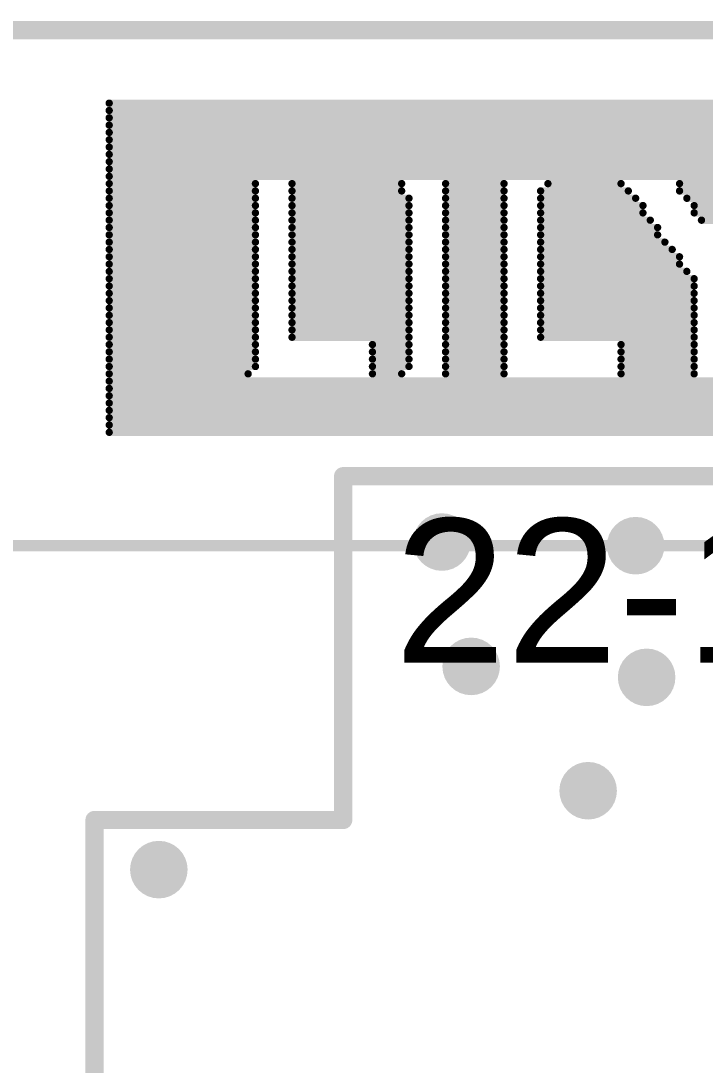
# Model space of a CAD drawing. Header units: millimetres. Extents: x 83.1 to 113.9, y 69.5 to 112.2.
# Drawn here: x 95.22 to 99.97, y 94.84 to 102.1 of the extents above; entities that cross this region are included whole.
import ezdxf

# ---------------------------------------------------------------- set-up
doc = ezdxf.new("R2010")
doc.units = ezdxf.units.MM
for name, color, linetype in [('KeepOutLayer', 6, 'Continuous'), ('TopOverlay', 2, 'Continuous'), ('ViaHoleLayer', 16, 'Continuous')]:
    doc.layers.add(name, color=color, linetype=linetype)
doc.styles.add('Arial', font='arial.ttf', dxfattribs={"height": 0.2})

# ---------------------------------------------------------------- blocks, each defined once
blk = doc.blocks.new('T__QT___54')
at = {"layer": 'TopOverlay', "const_width": 0.08}
blk.add_lwpolyline([(-8.93, 3.429), (8.977, 3.429)], dxfattribs=at)

msp = doc.modelspace()

# ---------------------------------------------------------------- hatches: boundary and pattern name
at = {"layer": 'ViaHoleLayer'}
h = msp.add_hatch(color=16, dxfattribs=at)
edge = h.paths.add_edge_path()
edge.add_arc((98.1456, 98.4758), 0.2, 0, 360)
h = msp.add_hatch(color=16, dxfattribs=at)
edge = h.paths.add_edge_path()
edge.add_arc((99.4918, 98.4504), 0.2, 0, 360)
h = msp.add_hatch(color=16, dxfattribs=at)
edge = h.paths.add_edge_path()
edge.add_arc((98.3488, 97.6122), 0.2, 0, 360)
h = msp.add_hatch(color=16, dxfattribs=at)
edge = h.paths.add_edge_path()
edge.add_arc((99.568, 97.536), 0.2, 0, 360)
h = msp.add_hatch(color=16, dxfattribs=at)
edge = h.paths.add_edge_path()
edge.add_arc((99.1616, 96.7486), 0.2, 0, 360)
h = msp.add_hatch(color=16, dxfattribs=at)
edge = h.paths.add_edge_path()
edge.add_arc((96.179, 96.2006), 0.2, 0, 360)

# ---------------------------------------------------------------- linework, layer by layer
at = {"layer": 'KeepOutLayer', "const_width": 0.127}
msp.add_lwpolyline([(92.1766, 102.0318), (107.8442, 102.0318)], dxfattribs=at)
at = {"layer": 'TopOverlay'}
for points, const_width in [([(95.8342, 101.5238), (105.3846, 101.5238)], 0.0508), ([(95.8342, 101.473), (105.3846, 101.473)], 0.0508), ([(95.8342, 101.4222), (105.3846, 101.4222)], 0.0508), ([(95.8342, 101.3714), (105.3846, 101.3714)], 0.0508), ([(95.8342, 101.3206), (105.3846, 101.3206)], 0.0508), ([(95.8342, 101.2698), (105.3846, 101.2698)], 0.0508), ([(95.8342, 101.219), (104.013, 101.219)], 0.0508), ([(95.8342, 101.1682), (103.8606, 101.1682)], 0.0508), ([(95.8342, 101.1174), (103.8098, 101.1174)], 0.0508), ([(95.8342, 101.0666), (103.759, 101.0666)], 0.0508), ([(95.8342, 101.0158), (101.3714, 101.0158)], 0.0508), ([(95.8342, 100.965), (96.8502, 100.965)], 0.0508), ([(97.1042, 100.965), (97.8662, 100.965)], 0.0508), ([(98.171, 100.965), (98.5774, 100.965)], 0.0508), ([(98.8822, 100.965), (99.3902, 100.965)], 0.0508), ([(99.7966, 100.965), (100.4062, 100.965)], 0.0508), ([(95.8342, 100.9142), (96.8502, 100.9142)], 0.0508), ([(95.8342, 100.8634), (96.8502, 100.8634)], 0.0508), ([(97.1042, 100.9142), (97.8662, 100.9142)], 0.0508), ([(97.1042, 100.8634), (97.917, 100.8634)], 0.0508), ([(98.171, 100.9142), (98.5774, 100.9142)], 0.0508), ([(98.171, 100.8634), (98.5774, 100.8634)], 0.0508), ([(98.8314, 100.9142), (99.441, 100.9142)], 0.0508), ([(98.8314, 100.8634), (99.4918, 100.8634)], 0.0508), ([(99.7966, 100.9142), (100.3554, 100.9142)], 0.0508), ([(99.8474, 100.8634), (100.3046, 100.8634)], 0.0508), ([(95.8342, 100.8126), (96.8502, 100.8126)], 0.0508), ([(97.1042, 100.8126), (97.917, 100.8126)], 0.0508), ([(98.171, 100.8126), (98.5774, 100.8126)], 0.0508), ([(98.8314, 100.8126), (99.5426, 100.8126)], 0.0508), ([(99.8982, 100.8126), (100.2538, 100.8126)], 0.0508), ([(95.8342, 100.7618), (96.8502, 100.7618)], 0.0508), ([(95.8342, 100.711), (96.8502, 100.711)], 0.0508), ([(97.1042, 100.7618), (97.917, 100.7618)], 0.0508), ([(97.1042, 100.711), (97.917, 100.711)], 0.0508), ([(98.171, 100.7618), (98.5774, 100.7618)], 0.0508), ([(98.171, 100.711), (98.5774, 100.711)], 0.0508), ([(98.8314, 100.7618), (99.5426, 100.7618)], 0.0508), ([(98.8314, 100.711), (99.5934, 100.711)], 0.0508), ([(99.8982, 100.7618), (100.2538, 100.7618)], 0.0508), ([(99.949, 100.711), (100.203, 100.711)], 0.0508), ([(95.8342, 100.6602), (96.8502, 100.6602)], 0.0508), ([(97.1042, 100.6602), (97.917, 100.6602)], 0.0508), ([(98.171, 100.6602), (98.5774, 100.6602)], 0.0508), ([(98.8314, 100.6602), (99.6442, 100.6602)], 0.0508), ([(95.8342, 100.6094), (96.8502, 100.6094)], 0.0508), ([(97.1042, 100.6094), (97.917, 100.6094)], 0.0508), ([(98.171, 100.6094), (98.5774, 100.6094)], 0.0508), ([(98.8314, 100.6094), (99.6442, 100.6094)], 0.0508), ([(95.8342, 100.5586), (96.8502, 100.5586)], 0.0508), ([(95.8342, 100.5078), (96.8502, 100.5078)], 0.0508), ([(97.1042, 100.5586), (97.917, 100.5586)], 0.0508), ([(97.1042, 100.5078), (97.917, 100.5078)], 0.0508), ([(98.171, 100.5586), (98.5774, 100.5586)], 0.0508), ([(98.171, 100.5078), (98.5774, 100.5078)], 0.0508), ([(98.8314, 100.5586), (99.695, 100.5586)], 0.0508), ([(98.8314, 100.5078), (99.7458, 100.5078)], 0.0508), ([(95.8342, 100.457), (96.8502, 100.457)], 0.0508), ([(97.1042, 100.457), (97.917, 100.457)], 0.0508), ([(98.171, 100.457), (98.5774, 100.457)], 0.0508), ([(98.8314, 100.457), (99.7966, 100.457)], 0.0508), ([(95.8342, 100.4062), (96.8502, 100.4062)], 0.0508), ([(95.8342, 100.3554), (96.8502, 100.3554)], 0.0508), ([(97.1042, 100.4062), (97.917, 100.4062)], 0.0508), ([(97.1042, 100.3554), (97.917, 100.3554)], 0.0508), ([(98.171, 100.4062), (98.5774, 100.4062)], 0.0508), ([(98.171, 100.3554), (98.5774, 100.3554)], 0.0508), ([(98.8314, 100.4062), (99.7966, 100.4062)], 0.0508), ([(98.8314, 100.3554), (99.8474, 100.3554)], 0.0508), ([(95.8342, 100.3046), (96.8502, 100.3046)], 0.0508), ([(97.1042, 100.3046), (97.917, 100.3046)], 0.0508), ([(98.171, 100.3046), (98.5774, 100.3046)], 0.0508), ([(98.8314, 100.3046), (99.8982, 100.3046)], 0.0508), ([(95.8342, 100.2538), (96.8502, 100.2538)], 0.0508), ([(95.8342, 100.203), (96.8502, 100.203)], 0.0508), ([(97.1042, 100.2538), (97.917, 100.2538)], 0.0508), ([(97.1042, 100.203), (97.917, 100.203)], 0.0508), ([(98.171, 100.2538), (98.5774, 100.2538)], 0.0508), ([(98.171, 100.203), (98.5774, 100.203)], 0.0508), ([(98.8314, 100.2538), (99.8982, 100.2538)], 0.0508), ([(98.8314, 100.203), (99.8982, 100.203)], 0.0508), ([(95.8342, 100.1522), (96.8502, 100.1522)], 0.0508), ([(97.1042, 100.1522), (97.917, 100.1522)], 0.0508), ([(98.171, 100.1522), (98.5774, 100.1522)], 0.0508), ([(98.8314, 100.1522), (99.8982, 100.1522)], 0.0508), ([(95.8342, 100.1014), (96.8502, 100.1014)], 0.0508), ([(97.1042, 100.1014), (97.917, 100.1014)], 0.0508), ([(98.171, 100.1014), (98.5774, 100.1014)], 0.0508), ([(98.8314, 100.1014), (99.8982, 100.1014)], 0.0508), ([(95.8342, 100.0506), (96.8502, 100.0506)], 0.0508), ([(95.8342, 99.9998), (96.8502, 99.9998)], 0.0508), ([(97.1042, 100.0506), (97.917, 100.0506)], 0.0508), ([(97.1042, 99.9998), (97.917, 99.9998)], 0.0508), ([(98.171, 100.0506), (98.5774, 100.0506)], 0.0508), ([(98.171, 99.9998), (98.5774, 99.9998)], 0.0508), ([(98.8314, 100.0506), (99.8982, 100.0506)], 0.0508), ([(98.8314, 99.9998), (99.8982, 99.9998)], 0.0508), ([(95.8342, 99.949), (96.8502, 99.949)], 0.0508), ([(97.1042, 99.949), (97.917, 99.949)], 0.0508), ([(98.171, 99.949), (98.5774, 99.949)], 0.0508), ([(98.8314, 99.949), (99.8982, 99.949)], 0.0508), ([(95.8342, 99.8982), (96.8502, 99.8982)], 0.0508), ([(95.8342, 99.8474), (96.8502, 99.8474)], 0.0508), ([(97.1042, 99.8982), (97.917, 99.8982)], 0.0508), ([(97.663, 99.8474), (97.917, 99.8474)], 0.0508), ([(98.171, 99.8982), (98.5774, 99.8982)], 0.0508), ([(98.171, 99.8474), (98.5774, 99.8474)], 0.0508), ([(98.8314, 99.8982), (99.8982, 99.8982)], 0.0508), ([(99.3902, 99.8474), (99.8982, 99.8474)], 0.0508), ([(95.8342, 99.7966), (96.8502, 99.7966)], 0.0508), ([(97.663, 99.7966), (97.917, 99.7966)], 0.0508), ([(98.171, 99.7966), (98.5774, 99.7966)], 0.0508), ([(99.3902, 99.7966), (99.8982, 99.7966)], 0.0508), ([(95.8342, 99.7458), (96.8502, 99.7458)], 0.0508), ([(95.8342, 99.695), (96.8502, 99.695)], 0.0508), ([(97.663, 99.7458), (97.917, 99.7458)], 0.0508), ([(97.663, 99.695), (97.917, 99.695)], 0.0508), ([(98.171, 99.7458), (98.5774, 99.7458)], 0.0508), ([(98.171, 99.695), (98.5774, 99.695)], 0.0508), ([(99.3902, 99.7458), (99.8982, 99.7458)], 0.0508), ([(99.3902, 99.695), (99.8982, 99.695)], 0.0508), ([(95.8342, 99.6442), (96.7994, 99.6442)], 0.0508), ([(97.663, 99.6442), (97.8662, 99.6442)], 0.0508), ([(98.171, 99.6442), (98.5774, 99.6442)], 0.0508), ([(99.3902, 99.6442), (99.8982, 99.6442)], 0.0508), ([(95.8342, 99.5934), (105.3846, 99.5934)], 0.0508), ([(95.8342, 99.5426), (105.3846, 99.5426)], 0.0508), ([(95.8342, 99.4918), (105.3846, 99.4918)], 0.0508), ([(95.8342, 99.441), (105.3846, 99.441)], 0.0508), ([(95.8342, 99.3902), (105.3846, 99.3902)], 0.0508), ([(95.8342, 99.3394), (105.3846, 99.3394)], 0.0508), ([(95.8342, 99.2886), (105.3846, 99.2886)], 0.0508), ([(95.8342, 99.2378), (105.3846, 99.2378)], 0.0508), ([(97.4598, 98.933), (108.8898, 98.933)], 0.127), ([(97.4598, 97.0788), (97.4598, 98.933)], 0.127), ([(97.4598, 96.5454), (97.4598, 97.2312)], 0.127), ([(95.7326, 96.5454), (97.4598, 96.5454)], 0.127), ([(95.7326, 95.1992), (95.7326, 96.5454)], 0.127), ([(95.7326, 93.472), (95.7326, 95.1992)], 0.127)]:
    msp.add_lwpolyline(points, dxfattribs=dict(at, const_width=const_width))
for points, const_width in [([(95.8215, 101.5238, 1), (95.8469, 101.5238, 1)], 0.0254), ([(95.8215, 101.473, 1), (95.8469, 101.473, 1)], 0.0254), ([(95.8215, 101.4222, 1), (95.8469, 101.4222, 1)], 0.0254), ([(95.8215, 101.3714, 1), (95.8469, 101.3714, 1)], 0.0254), ([(95.8215, 101.3206, 1), (95.8469, 101.3206, 1)], 0.0254), ([(95.8215, 101.2698, 1), (95.8469, 101.2698, 1)], 0.0254), ([(95.8215, 101.219, 1), (95.8469, 101.219, 1)], 0.0254), ([(95.8215, 101.1682, 1), (95.8469, 101.1682, 1)], 0.0254), ([(95.8215, 101.1174, 1), (95.8469, 101.1174, 1)], 0.0254), ([(95.8215, 101.0666, 1), (95.8469, 101.0666, 1)], 0.0254), ([(95.8215, 101.0158, 1), (95.8469, 101.0158, 1)], 0.0254), ([(95.8215, 100.965, 1), (95.8469, 100.965, 1)], 0.0254), ([(96.8375, 100.965, 1), (96.8629, 100.965, 1)], 0.0254), ([(97.0915, 100.965, 1), (97.1169, 100.965, 1)], 0.0254), ([(97.8535, 100.965, 1), (97.8789, 100.965, 1)], 0.0254), ([(98.1583, 100.965, 1), (98.1837, 100.965, 1)], 0.0254), ([(98.5647, 100.965, 1), (98.5901, 100.965, 1)], 0.0254), ([(98.8695, 100.965, 1), (98.8949, 100.965, 1)], 0.0254), ([(99.3775, 100.965, 1), (99.4029, 100.965, 1)], 0.0254), ([(99.7839, 100.965, 1), (99.8093, 100.965, 1)], 0.0254), ([(95.8215, 100.9142, 1), (95.8469, 100.9142, 1)], 0.0254), ([(95.8215, 100.8634, 1), (95.8469, 100.8634, 1)], 0.0254), ([(96.8375, 100.9142, 1), (96.8629, 100.9142, 1)], 0.0254), ([(96.8375, 100.8634, 1), (96.8629, 100.8634, 1)], 0.0254), ([(97.0915, 100.9142, 1), (97.1169, 100.9142, 1)], 0.0254), ([(97.0915, 100.8634, 1), (97.1169, 100.8634, 1)], 0.0254), ([(97.8535, 100.9142, 1), (97.8789, 100.9142, 1)], 0.0254), ([(97.9043, 100.8634, 1), (97.9297, 100.8634, 1)], 0.0254), ([(98.1583, 100.9142, 1), (98.1837, 100.9142, 1)], 0.0254), ([(98.1583, 100.8634, 1), (98.1837, 100.8634, 1)], 0.0254), ([(98.5647, 100.9142, 1), (98.5901, 100.9142, 1)], 0.0254), ([(98.5647, 100.8634, 1), (98.5901, 100.8634, 1)], 0.0254), ([(98.8187, 100.9142, 1), (98.8441, 100.9142, 1)], 0.0254), ([(98.8187, 100.8634, 1), (98.8441, 100.8634, 1)], 0.0254), ([(99.4283, 100.9142, 1), (99.4537, 100.9142, 1)], 0.0254), ([(99.4791, 100.8634, 1), (99.5045, 100.8634, 1)], 0.0254), ([(99.7839, 100.9142, 1), (99.8093, 100.9142, 1)], 0.0254), ([(99.8347, 100.8634, 1), (99.8601, 100.8634, 1)], 0.0254), ([(95.8215, 100.8126, 1), (95.8469, 100.8126, 1)], 0.0254), ([(96.8375, 100.8126, 1), (96.8629, 100.8126, 1)], 0.0254), ([(97.0915, 100.8126, 1), (97.1169, 100.8126, 1)], 0.0254), ([(97.9043, 100.8126, 1), (97.9297, 100.8126, 1)], 0.0254), ([(98.1583, 100.8126, 1), (98.1837, 100.8126, 1)], 0.0254), ([(98.5647, 100.8126, 1), (98.5901, 100.8126, 1)], 0.0254), ([(98.8187, 100.8126, 1), (98.8441, 100.8126, 1)], 0.0254), ([(99.5299, 100.8126, 1), (99.5553, 100.8126, 1)], 0.0254), ([(99.8855, 100.8126, 1), (99.9109, 100.8126, 1)], 0.0254), ([(95.8215, 100.7618, 1), (95.8469, 100.7618, 1)], 0.0254), ([(95.8215, 100.711, 1), (95.8469, 100.711, 1)], 0.0254), ([(96.8375, 100.7618, 1), (96.8629, 100.7618, 1)], 0.0254), ([(96.8375, 100.711, 1), (96.8629, 100.711, 1)], 0.0254), ([(97.0915, 100.7618, 1), (97.1169, 100.7618, 1)], 0.0254), ([(97.0915, 100.711, 1), (97.1169, 100.711, 1)], 0.0254), ([(97.9043, 100.7618, 1), (97.9297, 100.7618, 1)], 0.0254), ([(97.9043, 100.711, 1), (97.9297, 100.711, 1)], 0.0254), ([(98.1583, 100.7618, 1), (98.1837, 100.7618, 1)], 0.0254), ([(98.1583, 100.711, 1), (98.1837, 100.711, 1)], 0.0254), ([(98.5647, 100.7618, 1), (98.5901, 100.7618, 1)], 0.0254), ([(98.5647, 100.711, 1), (98.5901, 100.711, 1)], 0.0254), ([(98.8187, 100.7618, 1), (98.8441, 100.7618, 1)], 0.0254), ([(98.8187, 100.711, 1), (98.8441, 100.711, 1)], 0.0254), ([(99.5299, 100.7618, 1), (99.5553, 100.7618, 1)], 0.0254), ([(99.5807, 100.711, 1), (99.6061, 100.711, 1)], 0.0254), ([(99.8855, 100.7618, 1), (99.9109, 100.7618, 1)], 0.0254), ([(99.9363, 100.711, 1), (99.9617, 100.711, 1)], 0.0254), ([(95.8215, 100.6602, 1), (95.8469, 100.6602, 1)], 0.0254), ([(96.8375, 100.6602, 1), (96.8629, 100.6602, 1)], 0.0254), ([(97.0915, 100.6602, 1), (97.1169, 100.6602, 1)], 0.0254), ([(97.9043, 100.6602, 1), (97.9297, 100.6602, 1)], 0.0254), ([(98.1583, 100.6602, 1), (98.1837, 100.6602, 1)], 0.0254), ([(98.5647, 100.6602, 1), (98.5901, 100.6602, 1)], 0.0254), ([(98.8187, 100.6602, 1), (98.8441, 100.6602, 1)], 0.0254), ([(99.6315, 100.6602, 1), (99.6569, 100.6602, 1)], 0.0254), ([(95.8215, 100.6094, 1), (95.8469, 100.6094, 1)], 0.0254), ([(96.8375, 100.6094, 1), (96.8629, 100.6094, 1)], 0.0254), ([(97.0915, 100.6094, 1), (97.1169, 100.6094, 1)], 0.0254), ([(97.9043, 100.6094, 1), (97.9297, 100.6094, 1)], 0.0254), ([(98.1583, 100.6094, 1), (98.1837, 100.6094, 1)], 0.0254), ([(98.5647, 100.6094, 1), (98.5901, 100.6094, 1)], 0.0254), ([(98.8187, 100.6094, 1), (98.8441, 100.6094, 1)], 0.0254), ([(99.6315, 100.6094, 1), (99.6569, 100.6094, 1)], 0.0254), ([(95.8215, 100.5586, 1), (95.8469, 100.5586, 1)], 0.0254), ([(95.8215, 100.5078, 1), (95.8469, 100.5078, 1)], 0.0254), ([(96.8375, 100.5586, 1), (96.8629, 100.5586, 1)], 0.0254), ([(96.8375, 100.5078, 1), (96.8629, 100.5078, 1)], 0.0254), ([(97.0915, 100.5586, 1), (97.1169, 100.5586, 1)], 0.0254), ([(97.0915, 100.5078, 1), (97.1169, 100.5078, 1)], 0.0254), ([(97.9043, 100.5586, 1), (97.9297, 100.5586, 1)], 0.0254), ([(97.9043, 100.5078, 1), (97.9297, 100.5078, 1)], 0.0254), ([(98.1583, 100.5586, 1), (98.1837, 100.5586, 1)], 0.0254), ([(98.1583, 100.5078, 1), (98.1837, 100.5078, 1)], 0.0254), ([(98.5647, 100.5586, 1), (98.5901, 100.5586, 1)], 0.0254), ([(98.5647, 100.5078, 1), (98.5901, 100.5078, 1)], 0.0254), ([(98.8187, 100.5586, 1), (98.8441, 100.5586, 1)], 0.0254), ([(98.8187, 100.5078, 1), (98.8441, 100.5078, 1)], 0.0254), ([(99.6823, 100.5586, 1), (99.7077, 100.5586, 1)], 0.0254), ([(99.7331, 100.5078, 1), (99.7585, 100.5078, 1)], 0.0254), ([(95.8215, 100.457, 1), (95.8469, 100.457, 1)], 0.0254), ([(96.8375, 100.457, 1), (96.8629, 100.457, 1)], 0.0254), ([(97.0915, 100.457, 1), (97.1169, 100.457, 1)], 0.0254), ([(97.9043, 100.457, 1), (97.9297, 100.457, 1)], 0.0254), ([(98.1583, 100.457, 1), (98.1837, 100.457, 1)], 0.0254), ([(98.5647, 100.457, 1), (98.5901, 100.457, 1)], 0.0254), ([(98.8187, 100.457, 1), (98.8441, 100.457, 1)], 0.0254), ([(99.7839, 100.457, 1), (99.8093, 100.457, 1)], 0.0254), ([(95.8215, 100.4062, 1), (95.8469, 100.4062, 1)], 0.0254), ([(95.8215, 100.3554, 1), (95.8469, 100.3554, 1)], 0.0254), ([(96.8375, 100.4062, 1), (96.8629, 100.4062, 1)], 0.0254), ([(96.8375, 100.3554, 1), (96.8629, 100.3554, 1)], 0.0254), ([(97.0915, 100.4062, 1), (97.1169, 100.4062, 1)], 0.0254), ([(97.0915, 100.3554, 1), (97.1169, 100.3554, 1)], 0.0254), ([(97.9043, 100.4062, 1), (97.9297, 100.4062, 1)], 0.0254), ([(97.9043, 100.3554, 1), (97.9297, 100.3554, 1)], 0.0254), ([(98.1583, 100.4062, 1), (98.1837, 100.4062, 1)], 0.0254), ([(98.1583, 100.3554, 1), (98.1837, 100.3554, 1)], 0.0254), ([(98.5647, 100.4062, 1), (98.5901, 100.4062, 1)], 0.0254), ([(98.5647, 100.3554, 1), (98.5901, 100.3554, 1)], 0.0254), ([(98.8187, 100.4062, 1), (98.8441, 100.4062, 1)], 0.0254), ([(98.8187, 100.3554, 1), (98.8441, 100.3554, 1)], 0.0254), ([(99.7839, 100.4062, 1), (99.8093, 100.4062, 1)], 0.0254), ([(99.8347, 100.3554, 1), (99.8601, 100.3554, 1)], 0.0254), ([(95.8215, 100.3046, 1), (95.8469, 100.3046, 1)], 0.0254), ([(96.8375, 100.3046, 1), (96.8629, 100.3046, 1)], 0.0254), ([(97.0915, 100.3046, 1), (97.1169, 100.3046, 1)], 0.0254), ([(97.9043, 100.3046, 1), (97.9297, 100.3046, 1)], 0.0254), ([(98.1583, 100.3046, 1), (98.1837, 100.3046, 1)], 0.0254), ([(98.5647, 100.3046, 1), (98.5901, 100.3046, 1)], 0.0254), ([(98.8187, 100.3046, 1), (98.8441, 100.3046, 1)], 0.0254), ([(99.8855, 100.3046, 1), (99.9109, 100.3046, 1)], 0.0254), ([(95.8215, 100.2538, 1), (95.8469, 100.2538, 1)], 0.0254), ([(95.8215, 100.203, 1), (95.8469, 100.203, 1)], 0.0254), ([(96.8375, 100.2538, 1), (96.8629, 100.2538, 1)], 0.0254), ([(96.8375, 100.203, 1), (96.8629, 100.203, 1)], 0.0254), ([(97.0915, 100.2538, 1), (97.1169, 100.2538, 1)], 0.0254), ([(97.0915, 100.203, 1), (97.1169, 100.203, 1)], 0.0254), ([(97.9043, 100.2538, 1), (97.9297, 100.2538, 1)], 0.0254), ([(97.9043, 100.203, 1), (97.9297, 100.203, 1)], 0.0254), ([(98.1583, 100.2538, 1), (98.1837, 100.2538, 1)], 0.0254), ([(98.1583, 100.203, 1), (98.1837, 100.203, 1)], 0.0254), ([(98.5647, 100.2538, 1), (98.5901, 100.2538, 1)], 0.0254), ([(98.5647, 100.203, 1), (98.5901, 100.203, 1)], 0.0254), ([(98.8187, 100.2538, 1), (98.8441, 100.2538, 1)], 0.0254), ([(98.8187, 100.203, 1), (98.8441, 100.203, 1)], 0.0254), ([(99.8855, 100.2538, 1), (99.9109, 100.2538, 1)], 0.0254), ([(99.8855, 100.203, 1), (99.9109, 100.203, 1)], 0.0254), ([(95.8215, 100.1522, 1), (95.8469, 100.1522, 1)], 0.0254), ([(96.8375, 100.1522, 1), (96.8629, 100.1522, 1)], 0.0254), ([(97.0915, 100.1522, 1), (97.1169, 100.1522, 1)], 0.0254), ([(97.9043, 100.1522, 1), (97.9297, 100.1522, 1)], 0.0254), ([(98.1583, 100.1522, 1), (98.1837, 100.1522, 1)], 0.0254), ([(98.5647, 100.1522, 1), (98.5901, 100.1522, 1)], 0.0254), ([(98.8187, 100.1522, 1), (98.8441, 100.1522, 1)], 0.0254), ([(99.8855, 100.1522, 1), (99.9109, 100.1522, 1)], 0.0254), ([(95.8215, 100.1014, 1), (95.8469, 100.1014, 1)], 0.0254), ([(96.8375, 100.1014, 1), (96.8629, 100.1014, 1)], 0.0254), ([(97.0915, 100.1014, 1), (97.1169, 100.1014, 1)], 0.0254), ([(97.9043, 100.1014, 1), (97.9297, 100.1014, 1)], 0.0254), ([(98.1583, 100.1014, 1), (98.1837, 100.1014, 1)], 0.0254), ([(98.5647, 100.1014, 1), (98.5901, 100.1014, 1)], 0.0254), ([(98.8187, 100.1014, 1), (98.8441, 100.1014, 1)], 0.0254), ([(99.8855, 100.1014, 1), (99.9109, 100.1014, 1)], 0.0254), ([(95.8215, 100.0506, 1), (95.8469, 100.0506, 1)], 0.0254), ([(95.8215, 99.9998, 1), (95.8469, 99.9998, 1)], 0.0254), ([(96.8375, 100.0506, 1), (96.8629, 100.0506, 1)], 0.0254), ([(96.8375, 99.9998, 1), (96.8629, 99.9998, 1)], 0.0254), ([(97.0915, 100.0506, 1), (97.1169, 100.0506, 1)], 0.0254), ([(97.0915, 99.9998, 1), (97.1169, 99.9998, 1)], 0.0254), ([(97.9043, 100.0506, 1), (97.9297, 100.0506, 1)], 0.0254), ([(97.9043, 99.9998, 1), (97.9297, 99.9998, 1)], 0.0254), ([(98.1583, 100.0506, 1), (98.1837, 100.0506, 1)], 0.0254), ([(98.1583, 99.9998, 1), (98.1837, 99.9998, 1)], 0.0254), ([(98.5647, 100.0506, 1), (98.5901, 100.0506, 1)], 0.0254), ([(98.5647, 99.9998, 1), (98.5901, 99.9998, 1)], 0.0254), ([(98.8187, 100.0506, 1), (98.8441, 100.0506, 1)], 0.0254), ([(98.8187, 99.9998, 1), (98.8441, 99.9998, 1)], 0.0254), ([(99.8855, 100.0506, 1), (99.9109, 100.0506, 1)], 0.0254), ([(99.8855, 99.9998, 1), (99.9109, 99.9998, 1)], 0.0254), ([(95.8215, 99.949, 1), (95.8469, 99.949, 1)], 0.0254), ([(96.8375, 99.949, 1), (96.8629, 99.949, 1)], 0.0254), ([(97.0915, 99.949, 1), (97.1169, 99.949, 1)], 0.0254), ([(97.9043, 99.949, 1), (97.9297, 99.949, 1)], 0.0254), ([(98.1583, 99.949, 1), (98.1837, 99.949, 1)], 0.0254), ([(98.5647, 99.949, 1), (98.5901, 99.949, 1)], 0.0254), ([(98.8187, 99.949, 1), (98.8441, 99.949, 1)], 0.0254), ([(99.8855, 99.949, 1), (99.9109, 99.949, 1)], 0.0254), ([(95.8215, 99.8982, 1), (95.8469, 99.8982, 1)], 0.0254), ([(95.8215, 99.8474, 1), (95.8469, 99.8474, 1)], 0.0254), ([(96.8375, 99.8982, 1), (96.8629, 99.8982, 1)], 0.0254), ([(96.8375, 99.8474, 1), (96.8629, 99.8474, 1)], 0.0254), ([(97.0915, 99.8982, 1), (97.1169, 99.8982, 1)], 0.0254), ([(97.6503, 99.8474, 1), (97.6757, 99.8474, 1)], 0.0254), ([(97.9043, 99.8982, 1), (97.9297, 99.8982, 1)], 0.0254), ([(97.9043, 99.8474, 1), (97.9297, 99.8474, 1)], 0.0254), ([(98.1583, 99.8982, 1), (98.1837, 99.8982, 1)], 0.0254), ([(98.1583, 99.8474, 1), (98.1837, 99.8474, 1)], 0.0254), ([(98.5647, 99.8982, 1), (98.5901, 99.8982, 1)], 0.0254), ([(98.5647, 99.8474, 1), (98.5901, 99.8474, 1)], 0.0254), ([(98.8187, 99.8982, 1), (98.8441, 99.8982, 1)], 0.0254), ([(99.3775, 99.8474, 1), (99.4029, 99.8474, 1)], 0.0254), ([(99.8855, 99.8982, 1), (99.9109, 99.8982, 1)], 0.0254), ([(99.8855, 99.8474, 1), (99.9109, 99.8474, 1)], 0.0254), ([(95.8215, 99.7966, 1), (95.8469, 99.7966, 1)], 0.0254), ([(96.8375, 99.7966, 1), (96.8629, 99.7966, 1)], 0.0254), ([(97.6503, 99.7966, 1), (97.6757, 99.7966, 1)], 0.0254), ([(97.9043, 99.7966, 1), (97.9297, 99.7966, 1)], 0.0254), ([(98.1583, 99.7966, 1), (98.1837, 99.7966, 1)], 0.0254), ([(98.5647, 99.7966, 1), (98.5901, 99.7966, 1)], 0.0254), ([(99.3775, 99.7966, 1), (99.4029, 99.7966, 1)], 0.0254), ([(99.8855, 99.7966, 1), (99.9109, 99.7966, 1)], 0.0254), ([(95.8215, 99.7458, 1), (95.8469, 99.7458, 1)], 0.0254), ([(95.8215, 99.695, 1), (95.8469, 99.695, 1)], 0.0254), ([(96.8375, 99.7458, 1), (96.8629, 99.7458, 1)], 0.0254), ([(96.8375, 99.695, 1), (96.8629, 99.695, 1)], 0.0254), ([(97.6503, 99.7458, 1), (97.6757, 99.7458, 1)], 0.0254), ([(97.6503, 99.695, 1), (97.6757, 99.695, 1)], 0.0254), ([(97.9043, 99.7458, 1), (97.9297, 99.7458, 1)], 0.0254), ([(97.9043, 99.695, 1), (97.9297, 99.695, 1)], 0.0254), ([(98.1583, 99.7458, 1), (98.1837, 99.7458, 1)], 0.0254), ([(98.1583, 99.695, 1), (98.1837, 99.695, 1)], 0.0254), ([(98.5647, 99.7458, 1), (98.5901, 99.7458, 1)], 0.0254), ([(98.5647, 99.695, 1), (98.5901, 99.695, 1)], 0.0254), ([(99.3775, 99.7458, 1), (99.4029, 99.7458, 1)], 0.0254), ([(99.3775, 99.695, 1), (99.4029, 99.695, 1)], 0.0254), ([(99.8855, 99.7458, 1), (99.9109, 99.7458, 1)], 0.0254), ([(99.8855, 99.695, 1), (99.9109, 99.695, 1)], 0.0254), ([(95.8215, 99.6442, 1), (95.8469, 99.6442, 1)], 0.0254), ([(96.7867, 99.6442, 1), (96.8121, 99.6442, 1)], 0.0254), ([(97.6503, 99.6442, 1), (97.6757, 99.6442, 1)], 0.0254), ([(97.8535, 99.6442, 1), (97.8789, 99.6442, 1)], 0.0254), ([(98.1583, 99.6442, 1), (98.1837, 99.6442, 1)], 0.0254), ([(98.5647, 99.6442, 1), (98.5901, 99.6442, 1)], 0.0254), ([(99.3775, 99.6442, 1), (99.4029, 99.6442, 1)], 0.0254), ([(99.8855, 99.6442, 1), (99.9109, 99.6442, 1)], 0.0254), ([(95.8215, 99.5934, 1), (95.8469, 99.5934, 1)], 0.0254), ([(95.8215, 99.5426, 1), (95.8469, 99.5426, 1)], 0.0254), ([(95.8215, 99.4918, 1), (95.8469, 99.4918, 1)], 0.0254), ([(95.8215, 99.441, 1), (95.8469, 99.441, 1)], 0.0254), ([(95.8215, 99.3902, 1), (95.8469, 99.3902, 1)], 0.0254), ([(95.8215, 99.3394, 1), (95.8469, 99.3394, 1)], 0.0254), ([(95.8215, 99.2886, 1), (95.8469, 99.2886, 1)], 0.0254), ([(95.8215, 99.2378, 1), (95.8469, 99.2378, 1)], 0.0254), ([(97.428, 98.933, 1), (97.4915, 98.933, 1)], 0.0635), ([(97.428, 98.933, 1), (97.4915, 98.933, 1)], 0.0635), ([(97.428, 97.2312, 1), (97.4915, 97.2312, 1)], 0.0635), ([(97.428, 97.0788, 1), (97.4915, 97.0788, 1)], 0.0635), ([(95.7008, 96.5454, 1), (95.7643, 96.5454, 1)], 0.0635), ([(95.7008, 96.5454, 1), (95.7643, 96.5454, 1)], 0.0635), ([(97.428, 96.5454, 1), (97.4915, 96.5454, 1)], 0.0635), ([(97.428, 96.5454, 1), (97.4915, 96.5454, 1)], 0.0635), ([(95.7008, 95.1992, 1), (95.7643, 95.1992, 1)], 0.0635), ([(95.7008, 95.1992, 1), (95.7643, 95.1992, 1)], 0.0635)]:
    msp.add_lwpolyline(points, format="xyb", close=True, dxfattribs=dict(at, const_width=const_width))

# ---------------------------------------------------------------- block references
msp.add_blockref('T__QT___54', (100.0252, 95.0214))

# ---------------------------------------------------------------- texts
at = {"layer": 'TopOverlay', "style": 'Arial'}
msp.add_text('22-11-15', height=1, rotation=360, dxfattribs=at).set_placement((97.8154, 97.6376))

doc.saveas('drawing.dxf')
